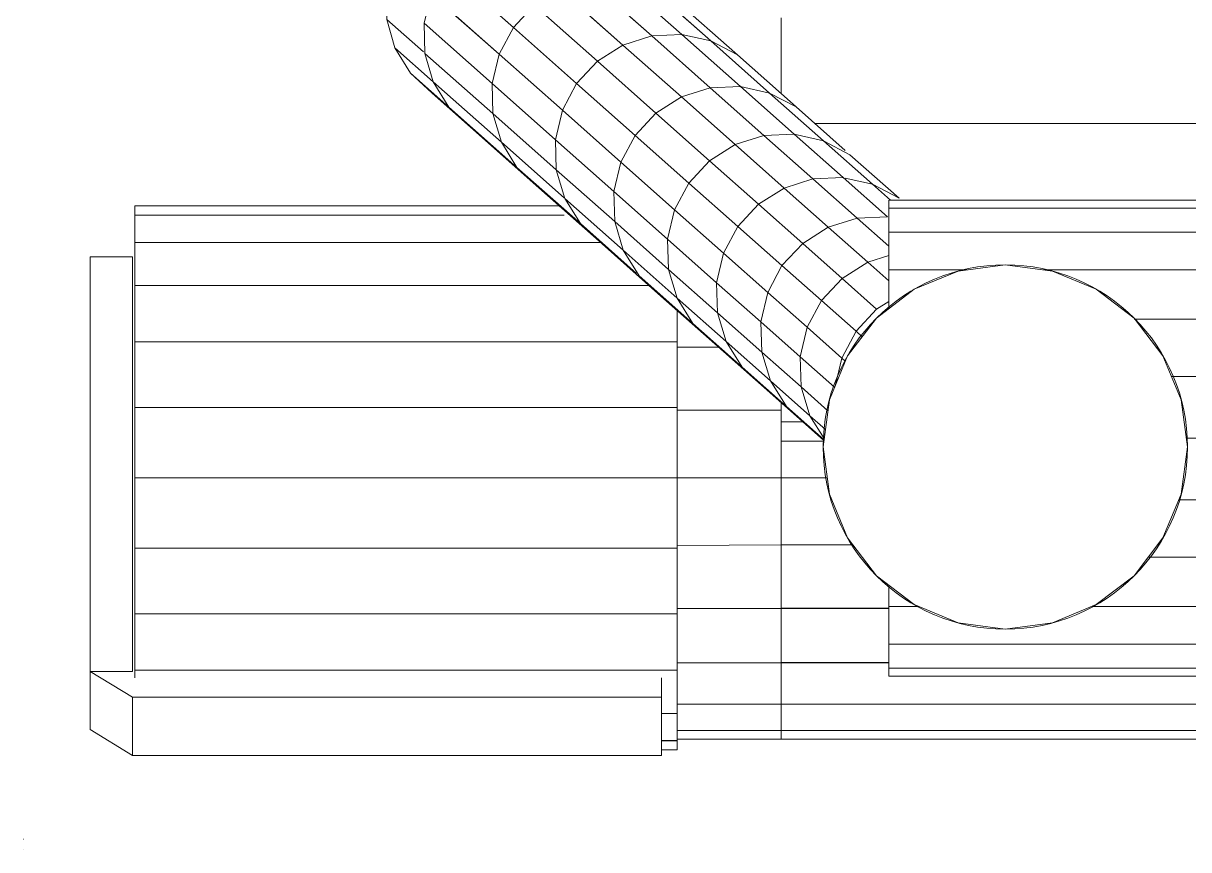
# Model space of a CAD drawing. Header units: millimetres. Extents: x -18512 to 101824, y -95768 to 52898.
# Drawn here: x 64631.3 to 64741.4, y -84676.5 to -84598.4 of the extents above; entities that cross this region are included whole.
import ezdxf

# ---------------------------------------------------------------- set-up
doc = ezdxf.new("R2010")
doc.units = ezdxf.units.MM
doc.header["$LTSCALE"] = 25
doc.layers.get('0').update_dxf_attribs({"color": 254, "lineweight": 0})
doc.layers.add('xref-first floor frm cunsult$0$G-IMPT', color=8, linetype='Continuous', lineweight=9)

# ---------------------------------------------------------------- blocks, each defined once
blk = doc.blocks.new('xref-first floor frm cunsult$0$rainshower - rain shower_dwg_Group_7-6994170-FIRST FLOOR PLAN')
at = {"layer": 'xref-first floor frm cunsult$0$G-IMPT'}
for p, q in [((0.01, 114.14), (0, 114.14)), ((0.04, 113.13), (0, 113.13)), ((10.29, 105.22), (6.29, 102.79)), ((10.29, 105.22), (60.29, 105.22)), ((10.29, 105.22), (10.29, 99.72)), ((60.29, 99.72), (60.29, 105.22)), ((60.29, 104.71), (61.79, 104.71)), ((61.79, 104.71), (60.29, 104.71)), ((61.79, 104.71), (61.79, 103.85)), ((60.29, 103.83), (61.79, 103.83)), ((61.79, 103.85), (61.79, 103.83)), ((61.79, 103.85), (61.79, 103.83)), ((61.79, 103.85), (61.79, 103.83)), ((61.79, 101.26), (61.79, 103.83)), ((61.79, 103.7), (71.6, 103.7)), ((71.6, 102.86), (71.6, 103.7)), ((145.8, 103.7), (71.6, 103.7)), ((71.6, 102.86), (71.6, 103.7)), ((6.29, 97.29), (6.29, 102.79)), ((71.6, 102.86), (61.79, 102.86)), ((71.6, 100.39), (71.6, 102.86)), ((71.6, 100.39), (71.6, 102.86)), ((145.8, 102.86), (71.6, 102.86)), ((61.79, 101.26), (60.29, 101.26)), ((61.79, 101.26), (60.29, 101.26)), ((61.79, 101.26), (61.79, 97.18)), ((61.79, 97.18), (61.79, 101.26)), ((71.6, 100.39), (61.79, 100.39)), ((71.6, 100.39), (71.6, 96.47)), ((71.6, 100.39), (145.81, 100.39)), ((71.6, 100.39), (71.6, 96.47)), ((71.6, 100.39), (71.6, 96.47)), ((6.29, 97.29), (10.29, 99.72)), ((10.29, 99.72), (60.29, 99.72)), ((60.29, 99.72), (60.29, 97.89)), ((6.29, 97.29), (6.29, 58.08)), ((6.29, 97.29), (10.29, 97.29)), ((6.29, 58.08), (6.29, 97.29)), ((10.29, 58.08), (10.29, 97.29)), ((10.29, 58.08), (10.29, 97.29)), ((10.54, 97.18), (10.54, 97.89)), ((10.54, 97.18), (10.54, 97.89)), ((10.54, 97.18), (10.54, 91.85)), ((10.54, 97.18), (61.79, 97.18)), ((10.54, 91.85), (10.54, 97.18)), ((61.79, 97.18), (10.54, 97.18)), ((61.79, 97.18), (61.79, 91.85)), ((61.79, 91.85), (61.79, 97.18)), ((61.79, 96.47), (71.6, 96.47)), ((71.6, 96.47), (61.79, 96.47)), ((71.6, 96.47), (71.6, 91.35)), ((71.6, 96.47), (71.6, 91.35)), ((71.6, 96.47), (81.77, 96.46)), ((71.6, 96.43), (81.77, 96.43)), ((10.54, 85.65), (10.54, 91.85)), ((10.54, 91.85), (61.79, 91.85)), ((10.54, 85.65), (10.54, 91.85)), ((61.79, 91.85), (10.54, 91.85)), ((61.79, 85.65), (61.79, 91.85)), ((61.79, 85.65), (61.79, 91.85)), ((61.79, 91.35), (71.6, 91.35)), ((61.79, 91.35), (71.6, 91.35)), ((71.6, 85.31), (71.6, 91.35)), ((71.6, 85.31), (71.6, 91.35)), ((71.6, 91.35), (81.77, 91.35)), ((71.6, 91.3), (81.77, 91.3)), ((10.54, 85.65), (10.54, 79)), ((10.54, 85.65), (61.79, 85.65)), ((10.54, 79), (10.54, 85.65)), ((61.79, 85.65), (10.54, 85.65)), ((61.79, 79), (61.79, 85.65)), ((61.79, 79), (61.79, 85.65)), ((61.79, 85.39), (71.6, 85.31)), ((71.6, 79), (71.6, 85.31)), ((71.6, 79), (71.6, 85.31)), ((78.37, 85.31), (71.6, 85.31)), ((10.54, 72.34), (10.54, 79)), ((61.79, 79), (10.54, 79)), ((10.54, 72.34), (10.54, 79)), ((61.79, 79), (10.54, 79)), ((61.79, 72.34), (61.79, 79)), ((61.79, 79), (71.6, 79)), ((61.79, 72.34), (61.79, 79)), ((61.79, 79), (71.6, 79)), ((71.6, 79), (71.6, 75.53)), ((71.6, 79), (75.96, 79)), ((71.6, 75.53), (71.6, 73.7)), ((71.6, 75.53), (75.64, 75.53)), ((71.6, 73.7), (71.6, 71.87)), ((73.66, 73.7), (71.6, 73.7)), ((71.6, 73.7), (71.6, 71.87)), ((10.54, 72.34), (10.54, 66.14)), ((10.54, 72.34), (61.79, 72.34)), ((61.79, 72.34), (10.54, 72.34)), ((71.6, 72.6), (61.79, 72.6)), ((71.6, 72.6), (61.79, 72.6)), ((61.79, 66.14), (61.79, 72.34)), ((10.54, 66.14), (10.54, 60.82)), ((61.79, 66.14), (10.54, 66.14)), ((61.79, 66.14), (10.54, 66.14)), ((65.77, 66.64), (61.79, 66.64)), ((61.79, 66.64), (65.77, 66.64)), ((61.79, 66.14), (61.79, 63.16)), ((10.54, 60.82), (10.54, 56.73)), ((59.14, 60.82), (10.54, 60.82)), ((10.54, 56.73), (10.54, 60.82)), ((59.14, 60.82), (10.54, 60.82)), ((10.29, 58.08), (6.29, 58.08)), ((6.29, 58.08), (10.29, 58.08)), ((10.54, 56.73), (10.54, 54.16)), ((10.54, 56.73), (54.53, 56.73)), ((54.53, 56.73), (10.54, 56.73)), ((10.54, 54.16), (10.54, 53.28)), ((10.54, 54.16), (51.09, 54.16)), ((51.09, 54.16), (10.54, 54.16)), ((10.54, 53.28), (50.65, 53.28)), ((50.65, 53.28), (10.54, 53.28)), ((141.96, 45.5), (74.8, 45.5)), ((74.8, 45.5), (141.96, 45.5)), ((71.6, 35.5), (71.6, 42.66)), ((71.6, 42.66), (71.6, 35.5))]:
    blk.add_line(p, q, dxfattribs=at)
at = {"layer": 'xref-first floor frm cunsult$0$G-IMPT', "flags": 128}
for points in [[(10.29, 99.72), (6.29, 97.29), (6.29, 102.79), (10.29, 105.22), (10.29, 99.72)], [(60.29, 99.72), (60.29, 105.22), (10.29, 105.22)], [(61.79, 101.26), (61.79, 103.83), (61.79, 103.85), (61.79, 104.71)], [(60.29, 103.85), (61.79, 103.85), (60.29, 103.85)], [(61.79, 102.86), (71.6, 102.86), (71.6, 103.7)], [(61.79, 103.7), (71.6, 103.7), (145.8, 103.7)], [(145.8, 102.86), (71.6, 102.86), (71.6, 100.39)], [(145.81, 100.38), (71.6, 100.38), (61.79, 100.38)], [(60.29, 97.89), (60.29, 99.72), (10.29, 99.72)], [(71.6, 91.35), (71.6, 96.47), (71.6, 91.35)], [(61.79, 85.39), (71.6, 85.31), (71.6, 91.35), (71.6, 85.31), (71.6, 79), (75.96, 79)], [(71.6, 83.09), (71.6, 79), (71.6, 78.89), (71.6, 75.53)], [(75.64, 75.53), (71.6, 75.53), (71.6, 73.7), (73.66, 73.7)], [(10.54, 60.82), (10.54, 66.14), (10.54, 72.34)], [(61.79, 63.16), (61.79, 66.14), (61.79, 72.34)], [(10.54, 53.28), (10.54, 54.16), (10.54, 56.73)]]:
    blk.add_lwpolyline(points, dxfattribs=at)
blk = doc.blocks.new('xref-first floor frm cunsult$0$rainshower - rain shower_dwg_Group_5-6994173-FIRST FLOOR PLAN')
at = {"layer": 'xref-first floor frm cunsult$0$G-IMPT'}
for p, q in [((115, 47.51), (95, 47.51)), ((95, 46.7), (95, 47.51)), ((95, 47.51), (115, 47.51)), ((115, 46.7), (115, 47.51)), ((95, 46.7), (95, 44.33)), ((115, 46.7), (95, 46.7)), ((95, 46.7), (115, 46.7)), ((115, 44.33), (115, 46.7)), ((60.19, 46.25), (0, 46.25)), ((0, 45.49), (0, 46.25)), ((0, 46.25), (60.19, 46.25)), ((0, 43.24), (0, 45.49)), ((60.19, 45.49), (0, 45.49)), ((0, 45.49), (60.19, 45.49)), ((95, 46.25), (90.06, 46.25)), ((90.06, 46.25), (95, 46.25)), ((95, 45.49), (90.06, 45.49)), ((90.06, 45.49), (95, 45.49)), ((95, 44.33), (95, 40.55)), ((115, 44.33), (95, 44.33)), ((95, 44.33), (115, 44.33)), ((115, 40.55), (115, 44.33)), ((0, 43.24), (0, 39.66)), ((60.19, 43.24), (0, 43.24)), ((0, 43.24), (60.19, 43.24)), ((95, 43.24), (90.06, 43.24)), ((90.06, 43.24), (95, 43.24)), ((0, 37.64), (0, 39.66)), ((0, 39.66), (2.82, 39.66)), ((0, 39.66), (2.82, 39.66)), ((60.19, 39.66), (19.22, 39.66)), ((60.19, 39.66), (19.22, 39.66)), ((95, 39.66), (90.06, 39.66)), ((95, 39.66), (90.06, 39.66)), ((95, 40.55), (95, 35.63)), ((115, 40.55), (95, 40.55)), ((95, 40.55), (115, 40.55)), ((103.84, 39.51), (104.71, 39.75)), ((104.71, 39.75), (105.61, 39.77)), ((105.61, 39.77), (106.48, 39.57)), ((115, 35.63), (115, 40.55)), ((102.45, 38.47), (103.07, 39.08)), ((103.07, 39.08), (103.84, 39.51)), ((106.48, 39.57), (107.28, 39.17)), ((107.28, 39.17), (107.93, 38.6)), ((107.93, 38.6), (108.4, 37.89)), ((102.02, 37.74), (101.81, 36.93)), ((102.02, 37.74), (102.45, 38.47)), ((102.02, 37.74), (102.02, 33.91)), ((102.02, 37.74), (102.02, 33.91)), ((108.4, 37.89), (108.66, 37.09)), ((108.4, 35.33), (108.4, 37.89)), ((108.4, 37.89), (108.4, 35.33)), ((101.81, 36.93), (101.81, 33.1)), ((101.83, 36.1), (101.81, 36.93)), ((101.81, 36.93), (101.81, 33.1)), ((108.66, 37.09), (108.68, 36.26)), ((108.66, 33.26), (108.66, 37.09)), ((108.66, 37.09), (108.66, 33.26)), ((95, 35.63), (95, 29.9)), ((102.02, 35.63), (95, 35.63)), ((95, 35.63), (102.02, 35.63)), ((101.83, 36.1), (102.09, 35.3)), ((101.83, 36.1), (101.83, 32.27)), ((101.83, 36.1), (101.83, 32.27)), ((102.56, 34.59), (102.09, 35.3)), ((102.09, 35.3), (102.09, 31.47)), ((102.09, 35.3), (102.09, 31.47)), ((108.04, 34.72), (108.47, 35.45)), ((115, 35.63), (108.4, 35.63)), ((108.4, 35.63), (115, 35.63)), ((108.47, 35.45), (108.68, 36.26)), ((108.47, 31.62), (108.47, 35.45)), ((108.47, 35.45), (108.47, 31.62)), ((108.68, 32.43), (108.68, 36.26)), ((108.68, 36.26), (108.68, 32.43)), ((115, 29.9), (115, 35.63)), ((60.19, 35), (24.54, 35)), ((24.54, 35), (60.19, 35)), ((95, 35), (90.06, 35)), ((90.06, 35), (95, 35)), ((103.21, 34.01), (102.56, 34.59)), ((102.56, 30.76), (102.56, 34.59)), ((102.56, 34.59), (102.56, 30.76)), ((107.41, 34.11), (108.04, 34.72)), ((108.04, 30.89), (108.04, 34.72)), ((108.04, 34.72), (108.04, 30.89)), ((102.02, 33.91), (101.81, 33.1)), ((102.02, 33.91), (101.81, 33.1)), ((101.81, 33.1), (101.83, 32.27)), ((101.81, 33.1), (101.83, 32.27)), ((103.21, 34.01), (103.21, 30.19)), ((103.21, 34.01), (104, 33.62)), ((103.21, 34.01), (103.21, 30.19)), ((104, 33.62), (104.88, 33.42)), ((104, 33.62), (104, 29.79)), ((104, 33.62), (104, 29.79)), ((104.88, 33.42), (105.78, 33.44)), ((104.88, 33.42), (104.88, 29.59)), ((104.88, 33.42), (104.88, 29.59)), ((105.78, 33.44), (106.64, 33.68)), ((105.78, 33.44), (105.78, 29.61)), ((105.78, 33.44), (105.78, 29.61)), ((106.64, 33.68), (107.41, 34.11)), ((106.74, 29.9), (106.64, 33.68)), ((107.41, 30.28), (107.41, 34.11)), ((107.41, 34.11), (107.41, 30.28)), ((108.47, 33.85), (108.66, 33.26)), ((108.47, 33.85), (108.66, 33.26)), ((108.68, 32.43), (108.66, 33.26)), ((108.68, 32.43), (108.66, 33.26)), ((101.83, 32.27), (102.04, 31.62)), ((101.83, 32.27), (102.04, 31.62)), ((108.47, 31.62), (108.68, 32.43)), ((108.47, 31.62), (108.68, 32.43)), ((102.56, 30.76), (102.09, 31.47)), ((102.56, 30.76), (102.09, 31.47)), ((107.41, 30.28), (108.04, 30.89)), ((107.41, 30.28), (108.04, 30.89)), ((108.04, 30.89), (108.47, 31.62)), ((108.04, 30.89), (108.47, 31.62)), ((95, 23.75), (95, 29.9)), ((95, 29.9), (103.77, 29.9)), ((95, 29.9), (103.77, 29.9)), ((102.56, 30.76), (103.21, 30.19)), ((102.56, 30.76), (103.21, 30.19)), ((103.21, 30.19), (103.77, 29.9)), ((103.21, 30.19), (103.77, 29.9)), ((103.77, 29.9), (104, 29.79)), ((104, 29.79), (104.88, 29.59)), ((106.74, 29.9), (105.78, 29.61)), ((107.41, 30.28), (106.74, 29.9)), ((107.41, 30.28), (106.74, 29.9)), ((115, 29.9), (106.74, 29.9)), ((115, 23.75), (115, 29.9)), ((27.43, 29.58), (60.19, 29.58)), ((60.19, 29.58), (27.43, 29.58)), ((95, 29.58), (90.06, 29.58)), ((90.06, 29.58), (95, 29.58)), ((104.88, 29.59), (105.78, 29.61)), ((28.13, 23.75), (60.19, 23.75)), ((28.13, 23.75), (60.19, 23.75)), ((95, 23.75), (90.06, 23.75)), ((90.06, 23.75), (95, 23.75)), ((95, 17.61), (95, 23.75)), ((115, 23.75), (95, 23.75)), ((95, 23.75), (115, 23.75)), ((115, 17.61), (115, 23.75)), ((26.74, 17.93), (60.19, 17.98)), ((60.19, 17.93), (26.74, 17.93)), ((95, 17.93), (90.06, 17.93)), ((90.06, 17.93), (95, 17.93)), ((95, 17.61), (95, 11.88)), ((115, 17.61), (95, 17.61)), ((95, 17.61), (115, 17.61)), ((115, 11.88), (115, 17.61)), ((23.2, 12.5), (60.19, 12.5)), ((23.2, 12.5), (60.19, 12.5)), ((90.06, 12.5), (95, 12.5)), ((90.06, 12.5), (95, 12.5)), ((0, 7.84), (0, 11.53)), ((95, 11.88), (95, 6.96)), ((115, 11.88), (95, 11.88)), ((95, 11.88), (115, 11.88)), ((115, 6.96), (115, 11.88)), ((0, 4.27), (0, 7.84)), ((7.42, 7.84), (0, 7.84)), ((0, 7.84), (7.42, 7.84)), ((60.19, 7.84), (14.62, 7.84)), ((14.62, 7.84), (60.19, 7.84)), ((95, 7.84), (90.06, 7.84)), ((90.06, 7.84), (95, 7.84)), ((95, 3.18), (95, 6.96)), ((115, 6.96), (95, 6.96)), ((95, 6.96), (115, 6.96)), ((115, 3.18), (115, 6.96)), ((0, 4.27), (0, 2.02)), ((60.19, 4.27), (0, 4.27)), ((0, 4.27), (60.19, 4.27)), ((95, 4.27), (90.06, 4.27)), ((90.06, 4.27), (95, 4.27)), ((95, 0.81), (95, 3.18)), ((115, 3.18), (95, 3.18)), ((95, 3.18), (115, 3.18)), ((115, 0.81), (115, 3.18)), ((0, 1.25), (0, 2.02)), ((60.19, 2.02), (0, 2.02)), ((0, 2.02), (60.19, 2.02)), ((60.19, 1.25), (0, 1.25)), ((0, 1.25), (60.19, 1.25)), ((95, 2.02), (90.06, 2.02)), ((90.06, 2.02), (95, 2.02)), ((95, 1.25), (90.06, 1.25)), ((90.06, 1.25), (95, 1.25)), ((95, 0), (95, 0.81)), ((115, 0.81), (95, 0.81)), ((95, 0.81), (115, 0.81)), ((115, 0), (95, 0)), ((95, 0), (115, 0)), ((115, 0.81), (115, 0))]:
    blk.add_line(p, q, dxfattribs=at)
at = {"layer": 'xref-first floor frm cunsult$0$G-IMPT', "flags": 128}
for points in [[(102.02, 33.91), (101.81, 33.1), (101.83, 32.27), (102.04, 31.62)], [(104, 29.79), (104.88, 29.59), (105.78, 29.61), (106.64, 29.85), (106.74, 29.9), (107.41, 30.28), (108.04, 30.89), (108.47, 31.62), (108.68, 32.43), (108.66, 33.26), (108.47, 33.85)], [(106.64, 33.68), (106.74, 29.9), (115, 29.9)], [(102.09, 31.47), (102.56, 30.76), (103.21, 30.19), (103.77, 29.9), (104, 29.79)]]:
    blk.add_lwpolyline(points, dxfattribs=at)
at = {"layer": 'xref-first floor frm cunsult$0$G-IMPT'}
for start_param, end_param in [(5.247662, 9.424778), (3.141593, 5.224649)]:
    blk.add_ellipse((105.24, 36.59), major_axis=(3.45, 0), ratio=0.92388, start_param=start_param, end_param=end_param, dxfattribs=at)
blk = doc.blocks.new('xref-first floor frm cunsult$0$rainshower - rain shower_dwg_Group_3-6994174-FIRST FLOOR PLAN')
at = {"layer": 'xref-first floor frm cunsult$0$G-IMPT'}
for p, q in [((12.76, 33.84), (17.22, 34.43)), ((17.22, 34.43), (21.67, 33.84)), ((12.76, 33.84), (8.61, 32.12)), ((25.82, 32.12), (21.67, 33.84)), ((5.04, 29.39), (8.61, 32.12)), ((25.82, 32.12), (29.39, 29.39)), ((2.31, 25.82), (5.04, 29.39)), ((32.12, 25.82), (29.39, 29.39)), ((0.59, 21.67), (2.31, 25.82)), ((33.84, 21.67), (32.12, 25.82)), ((0.59, 21.67), (0, 17.22)), ((33.84, 21.67), (34.43, 17.22)), ((0.59, 12.76), (0, 17.22)), ((33.84, 12.76), (34.43, 17.22)), ((0.59, 12.76), (2.31, 8.61)), ((32.12, 8.61), (33.84, 12.76)), ((2.31, 8.61), (5.04, 5.04)), ((32.12, 8.61), (29.39, 5.04)), ((5.04, 5.04), (8.61, 2.31)), ((25.82, 2.31), (29.39, 5.04)), ((8.61, 2.31), (12.76, 0.59)), ((25.82, 2.31), (21.67, 0.59)), ((12.76, 0.59), (17.22, 0)), ((21.67, 0.59), (17.22, 0))]:
    blk.add_line(p, q, dxfattribs=at)
blk.add_circle((17.22, 17.22), 17.22, dxfattribs=at)
blk = doc.blocks.new('xref-first floor frm cunsult$0$rainshower - rain shower_dwg_Group_8-6994175-FIRST FLOOR PLAN')
at = {"layer": 'xref-first floor frm cunsult$0$G-IMPT'}
for p, q in [((72.1, 78.37), (75.66, 81.53)), ((74.19, 80.31), (75.65, 81.61)), ((74.33, 79.27), (75.68, 81.42)), ((75.68, 81.42), (74.33, 79.27)), ((74.33, 79.27), (75.79, 80.56)), ((74.19, 80.31), (69.99, 76.59)), ((72.1, 78.37), (74.19, 80.31)), ((72.1, 78.37), (67.91, 74.66)), ((74.33, 79.27), (70.6, 75.96)), ((72.1, 78.37), (70.6, 75.96)), ((74.33, 79.27), (73.5, 76.54)), ((74.33, 79.27), (73.5, 76.54)), ((76.02, 78.78), (73.5, 76.54)), ((65.34, 72.47), (69.99, 76.59)), ((67.91, 74.66), (69.99, 76.59)), ((73.5, 76.54), (69.77, 73.24)), ((69.77, 73.24), (73.5, 76.54)), ((76.65, 76.56), (73.41, 73.69)), ((73.41, 73.69), (73.5, 76.54)), ((76.74, 76.35), (77.33, 73.8)), ((76.74, 76.35), (77.33, 73.8)), ((70.6, 75.96), (66.41, 72.25)), ((70.6, 75.96), (69.77, 73.24)), ((63.27, 70.54), (67.91, 74.66)), ((67.91, 74.66), (66.41, 72.25)), ((74.06, 70.9), (77.33, 73.8)), ((77.33, 73.8), (77.67, 74.1)), ((77.33, 73.8), (77.67, 74.1)), ((78.68, 71.27), (77.33, 73.8)), ((69.77, 73.24), (65.59, 69.53)), ((73.41, 73.69), (69.68, 70.38)), ((73.41, 73.69), (69.68, 70.38)), ((69.68, 70.38), (69.77, 73.24)), ((74.06, 70.9), (73.41, 73.69)), ((65.34, 72.47), (60.25, 67.94)), ((61.78, 68.14), (66.41, 72.25)), ((65.34, 72.47), (63.27, 70.54)), ((65.34, 72.47), (63.27, 70.54)), ((65.59, 69.53), (66.41, 72.25)), ((78.68, 71.27), (79.27, 71.79)), ((79.27, 71.79), (78.68, 71.27)), ((58.18, 66.02), (63.27, 70.54)), ((63.27, 70.54), (61.78, 68.14)), ((70.34, 67.6), (74.06, 70.9)), ((75.41, 68.37), (74.06, 70.9)), ((75.41, 68.37), (74.06, 70.9)), ((75.41, 68.37), (78.68, 71.27)), ((80.63, 69.17), (78.68, 71.27)), ((60.96, 65.42), (65.59, 69.53)), ((65.51, 66.68), (69.68, 70.38)), ((65.51, 66.68), (65.59, 69.53)), ((65.51, 66.68), (65.59, 69.53)), ((70.34, 67.6), (69.68, 70.38)), ((71.68, 65.06), (75.41, 68.37)), ((77.36, 66.27), (75.41, 68.37)), ((77.36, 66.27), (80.63, 69.17)), ((80.63, 69.17), (81.77, 68.45)), ((80.63, 69.17), (81.77, 68.45)), ((60.25, 67.94), (54.7, 63.02)), ((56.69, 63.62), (61.78, 68.14)), ((58.18, 66.02), (60.25, 67.94)), ((60.96, 65.42), (61.78, 68.14)), ((66.16, 63.89), (70.34, 67.6)), ((70.34, 67.6), (66.16, 63.89)), ((71.68, 65.06), (70.34, 67.6)), ((71.68, 65.06), (70.34, 67.6)), ((60.88, 62.57), (65.51, 66.68)), ((66.16, 63.89), (65.51, 66.68)), ((73.64, 62.96), (77.36, 66.27)), ((79.79, 64.74), (77.36, 66.27)), ((79.79, 64.74), (81.77, 66.49)), ((57.93, 65.8), (52.64, 61.1)), ((55.88, 60.91), (60.96, 65.42)), ((55.88, 60.91), (60.96, 65.42)), ((58.18, 66.02), (56.69, 63.62)), ((56.69, 63.62), (58.18, 66.02)), ((60.88, 62.57), (60.96, 65.42)), ((60.96, 65.42), (60.88, 62.57)), ((71.68, 65.06), (67.51, 61.36)), ((73.64, 62.96), (71.68, 65.06)), ((66.16, 63.89), (61.53, 59.79)), ((66.16, 63.89), (67.51, 61.36)), ((66.16, 63.89), (67.51, 61.36)), ((79.79, 64.74), (76.06, 61.43)), ((79.79, 64.74), (81.77, 64.12)), ((81.77, 64.12), (79.79, 64.74)), ((54.7, 63.02), (48.7, 57.7)), ((48.7, 57.7), (54.7, 63.02)), ((51.15, 58.71), (56.69, 63.62)), ((52.64, 61.1), (54.7, 63.02)), ((55.88, 60.91), (56.69, 63.62)), ((73.64, 62.96), (69.46, 59.26)), ((73.64, 62.96), (76.06, 61.43)), ((78.79, 60.58), (81.77, 63.22)), ((78.79, 60.58), (81.77, 63.22)), ((55.8, 58.06), (60.88, 62.57)), ((60.88, 62.57), (61.53, 59.79)), ((52.64, 61.1), (46.64, 55.79)), ((55.88, 60.91), (50.34, 56)), ((51.15, 58.71), (52.64, 61.1)), ((55.88, 60.91), (55.8, 58.06)), ((67.51, 61.36), (62.88, 57.26)), ((67.51, 61.36), (69.46, 59.26)), ((76.06, 61.43), (71.88, 57.73)), ((71.88, 57.73), (76.06, 61.43)), ((78.79, 60.58), (74.61, 56.87)), ((76.06, 61.43), (78.79, 60.58)), ((76.06, 61.43), (78.79, 60.58)), ((78.79, 60.58), (81.64, 60.46)), ((81.64, 60.46), (78.79, 60.58)), ((56.46, 55.28), (61.53, 59.79)), ((61.53, 59.79), (62.88, 57.26)), ((81.64, 60.46), (77.46, 56.75)), ((51.09, 58.66), (45.17, 53.4)), ((51.09, 58.66), (45.17, 53.4)), ((51.15, 58.71), (50.34, 56)), ((69.46, 59.26), (64.83, 55.16)), ((71.88, 57.73), (69.46, 59.26)), ((82.75, 58.69), (78.11, 54.58)), ((80.24, 57.37), (81.93, 58.87)), ((82.75, 58.69), (80.24, 57.37)), ((42.25, 51.98), (48.7, 57.7)), ((46.64, 55.79), (48.7, 57.7)), ((50.27, 53.16), (55.8, 58.06)), ((56.46, 55.28), (55.8, 58.06)), ((55.8, 58.06), (56.46, 55.28)), ((71.88, 57.73), (67.26, 53.62)), ((71.88, 57.73), (74.61, 56.87)), ((75.6, 53.26), (80.24, 57.37)), ((77.67, 56.8), (80.24, 57.37)), ((57.81, 52.76), (62.88, 57.26)), ((62.88, 57.26), (64.83, 55.16)), ((74.61, 56.87), (69.98, 52.77)), ((72.83, 52.64), (77.46, 56.75)), ((72.83, 52.64), (77.46, 56.75)), ((74.61, 56.87), (77.46, 56.75)), ((40.21, 50.08), (46.64, 55.79)), ((50.34, 56), (44.36, 50.7)), ((45.17, 53.4), (46.64, 55.79)), ((50.27, 53.16), (50.34, 56)), ((50.93, 50.38), (56.46, 55.28)), ((57.81, 52.76), (56.46, 55.28)), ((59.76, 50.65), (64.83, 55.16)), ((67.26, 53.62), (64.83, 55.16)), ((73.01, 50.06), (77.67, 54.19)), ((78.11, 54.58), (75.6, 53.26)), ((38.73, 47.69), (45.17, 53.4)), ((44.29, 47.86), (50.27, 53.16)), ((44.36, 50.7), (45.17, 53.4)), ((50.93, 50.38), (50.27, 53.16)), ((50.27, 53.16), (50.93, 50.38)), ((62.18, 49.12), (67.26, 53.62)), ((69.98, 52.77), (67.26, 53.62)), ((70.51, 48.75), (75.6, 53.26)), ((75.6, 53.26), (72.83, 52.64)), ((42.25, 51.98), (38.63, 48.77)), ((42.25, 51.98), (40.21, 50.08)), ((40.21, 50.08), (42.25, 51.98)), ((52.28, 47.86), (57.81, 52.76)), ((59.76, 50.65), (57.81, 52.76)), ((64.9, 48.26), (69.98, 52.77)), ((67.75, 48.13), (72.83, 52.64)), ((72.83, 52.64), (69.98, 52.77)), ((37.94, 45), (44.36, 50.7)), ((44.29, 47.86), (44.36, 50.7)), ((36.58, 46.86), (40.21, 50.08)), ((40.21, 50.08), (38.73, 47.69)), ((38.73, 47.69), (40.21, 50.08)), ((50.93, 50.38), (44.96, 45.08)), ((50.93, 50.38), (52.28, 47.86)), ((54.24, 45.75), (59.76, 50.65)), ((62.18, 49.12), (59.76, 50.65)), ((67.47, 45.14), (73.01, 50.06)), ((67.47, 45.14), (73.01, 50.06)), ((70.51, 48.75), (73.01, 50.06)), ((36.58, 46.86), (38.63, 48.77)), ((62.18, 49.12), (56.65, 44.22)), ((62.18, 49.12), (64.9, 48.26)), ((70.51, 48.75), (64.97, 43.83)), ((70.51, 48.75), (67.75, 48.13)), ((38.73, 47.69), (35.11, 44.48)), ((44.29, 47.86), (37.87, 42.16)), ((37.94, 45), (38.73, 47.69)), ((44.29, 47.86), (44.96, 45.08)), ((52.28, 47.86), (46.31, 42.56)), ((54.24, 45.75), (52.28, 47.86)), ((59.38, 43.36), (64.9, 48.26)), ((62.21, 43.22), (67.75, 48.13)), ((67.75, 48.13), (64.9, 48.26)), ((67.75, 48.13), (64.9, 48.26)), ((36.58, 46.86), (35.11, 44.48)), ((36.58, 46.86), (35.11, 44.48)), ((54.24, 45.75), (48.26, 40.46)), ((54.24, 45.75), (56.65, 44.22)), ((34.33, 41.79), (37.8, 44.87)), ((34.33, 41.79), (35.11, 44.48)), ((37.87, 42.16), (37.94, 45)), ((44.96, 45.08), (38.54, 39.39)), ((44.96, 45.08), (46.31, 42.56)), ((56.65, 44.22), (50.68, 38.92)), ((56.65, 44.22), (59.38, 43.36)), ((67.47, 45.14), (61.47, 39.82)), ((64.97, 43.83), (67.47, 45.14)), ((59.38, 43.36), (53.4, 38.06)), ((62.21, 43.22), (56.23, 37.92)), ((64.97, 43.83), (58.99, 38.52)), ((62.21, 43.22), (59.38, 43.36)), ((62.21, 43.22), (64.97, 43.83)), ((37.87, 42.16), (38.54, 39.39)), ((46.31, 42.56), (39.9, 36.87)), ((46.31, 42.56), (48.26, 40.46))]:
    blk.add_line(p, q, dxfattribs=at)
at = {"layer": 'xref-first floor frm cunsult$0$G-IMPT', "flags": 128}
for points in [[(74.19, 80.31), (69.99, 76.59), (67.91, 74.66), (72.1, 78.37), (74.19, 80.31), (75.65, 81.61)], [(70.6, 75.96), (72.1, 78.37), (75.66, 81.53)], [(75.79, 80.56), (74.33, 79.27), (70.6, 75.96)], [(76.02, 78.78), (73.5, 76.54), (73.41, 73.69)], [(61.78, 68.14), (63.27, 70.54), (58.18, 66.02), (60.25, 67.94), (65.34, 72.47), (69.99, 76.59)], [(78.68, 71.27), (77.33, 73.8), (74.06, 70.9), (73.41, 73.69), (76.65, 76.56)], [(63.27, 70.54), (67.91, 74.66), (66.41, 72.25), (70.6, 75.96), (69.77, 73.24)], [(69.68, 70.38), (69.77, 73.24), (65.59, 69.53), (66.41, 72.25), (61.78, 68.14), (56.69, 63.62), (55.88, 60.91)], [(74.06, 70.9), (70.34, 67.6), (69.68, 70.38), (65.51, 66.68), (60.88, 62.57), (61.53, 59.79), (66.16, 63.89), (65.51, 66.68)], [(80.63, 69.17), (78.68, 71.27), (75.41, 68.37), (77.36, 66.27)], [(65.59, 69.53), (60.96, 65.42), (61.78, 68.14)], [(67.51, 61.36), (71.68, 65.06), (75.41, 68.37)], [(79.79, 64.74), (77.36, 66.27), (80.63, 69.17)], [(45.17, 53.4), (46.64, 55.79), (40.21, 50.08), (36.58, 46.86), (38.63, 48.77), (42.25, 51.98), (48.7, 57.7), (46.64, 55.79), (52.64, 61.1), (54.7, 63.02), (60.25, 67.94)], [(77.36, 66.27), (73.64, 62.96), (76.06, 61.43), (79.79, 64.74), (81.77, 66.49)], [(57.93, 65.8), (52.64, 61.1), (51.15, 58.71)], [(67.26, 53.62), (71.88, 57.73), (69.46, 59.26), (73.64, 62.96), (71.68, 65.06)], [(60.88, 62.57), (55.8, 58.06), (55.88, 60.91), (50.34, 56), (51.15, 58.71), (56.69, 63.62)], [(50.93, 50.38), (56.46, 55.28), (57.81, 52.76), (62.88, 57.26), (67.51, 61.36)], [(67.51, 61.36), (69.46, 59.26), (64.83, 55.16), (67.26, 53.62)], [(78.79, 60.58), (74.61, 56.87), (71.88, 57.73)], [(56.46, 55.28), (61.53, 59.79), (62.88, 57.26)], [(74.61, 56.87), (77.46, 56.75), (81.64, 60.46)], [(62.21, 43.22), (64.97, 43.83), (70.51, 48.75), (75.6, 53.26), (80.24, 57.37), (82.75, 58.69), (78.11, 54.58), (75.6, 53.26), (72.83, 52.64), (67.75, 48.13)], [(77.67, 56.8), (80.24, 57.37), (81.93, 58.87)], [(44.96, 45.08), (44.29, 47.86), (50.27, 53.16), (55.8, 58.06)], [(62.88, 57.26), (64.83, 55.16), (59.76, 50.65), (54.24, 45.75), (56.65, 44.22)], [(62.18, 49.12), (64.9, 48.26), (69.98, 52.77), (74.61, 56.87)], [(44.36, 50.7), (50.34, 56), (50.27, 53.16)], [(77.67, 54.19), (73.01, 50.06), (70.51, 48.75)], [(37.94, 45), (38.73, 47.69), (45.17, 53.4), (44.36, 50.7)], [(56.65, 44.22), (62.18, 49.12), (67.26, 53.62), (69.98, 52.77), (72.83, 52.64)], [(52.28, 47.86), (57.81, 52.76), (59.76, 50.65), (62.18, 49.12)], [(46.31, 42.56), (52.28, 47.86), (50.93, 50.38), (44.96, 45.08)], [(70.51, 48.75), (67.75, 48.13), (62.21, 43.22)], [(34.33, 41.79), (35.11, 44.48), (38.73, 47.69)], [(39.9, 36.87), (46.31, 42.56), (48.26, 40.46), (54.24, 45.75), (52.28, 47.86)], [(64.9, 48.26), (59.38, 43.36), (62.21, 43.22), (56.23, 37.92), (53.4, 38.06)], [(34.28, 38.97), (34.33, 41.79), (37.8, 44.87)], [(39.9, 36.87), (38.54, 39.39), (44.96, 45.08), (46.31, 42.56)], [(64.97, 43.83), (67.47, 45.14), (61.47, 39.82)], [(52.55, 32.82), (58.99, 38.52), (64.97, 43.83)]]:
    blk.add_lwpolyline(points, dxfattribs=at)
for points in [[(37.94, 45), (37.87, 42.16), (44.29, 47.86), (44.36, 50.7)], [(59.38, 43.36), (56.65, 44.22), (50.68, 38.92), (53.4, 38.06)]]:
    blk.add_lwpolyline(points, close=True, dxfattribs=at)
for name, p in [('xref-first floor frm cunsult$0$rainshower - rain shower_dwg_Group_7-6994170-FIRST FLOOR PLAN', (0, 6.14)), ('xref-first floor frm cunsult$0$rainshower - rain shower_dwg_Group_5-6994173-FIRST FLOOR PLAN', (81.77, 57.62)), ('xref-first floor frm cunsult$0$rainshower - rain shower_dwg_Group_3-6994174-FIRST FLOOR PLAN', (75.57, 64.99))]:
    blk.add_blockref(name, p)
blk = doc.blocks.new('xref-first floor frm cunsult$0$rainshower - rain shower_dwg_Group_2-6994176-FIRST FLOOR PLAN')
blk.add_blockref('xref-first floor frm cunsult$0$rainshower - rain shower_dwg_Group_8-6994175-FIRST FLOOR PLAN', (9.72, -6.14))
blk = doc.blocks.new('xref-first floor frm cunsult$0$rainshower - rain shower_dwg_Grohe_Rainshower_210-6994177-FIRST FLOOR PLAN')
at = {"rotation": 180}
blk.add_blockref('xref-first floor frm cunsult$0$rainshower - rain shower_dwg_Group_2-6994176-FIRST FLOOR PLAN', (330.75, -10.15), dxfattribs=at)
blk = doc.blocks.new('xref-first floor frm cunsult$0$rainshower - rain shower_dwg-6994168-FIRST FLOOR PLAN')
blk.add_blockref('xref-first floor frm cunsult$0$rainshower - rain shower_dwg_Grohe_Rainshower_210-6994177-FIRST FLOOR PLAN', (-2603.95, 2352.83))
blk = doc.blocks.new('xref-first floor frm cunsult$0$rainshower - rainshower-7292985-FIRST FLOOR PLAN')
at = {"rotation": 180}
blk.add_blockref('xref-first floor frm cunsult$0$rainshower - rain shower_dwg-6994168-FIRST FLOOR PLAN', (-2451.92, 2398.88), dxfattribs=at)
blk = doc.blocks.new('A$C6F726D13')
at = {"color": 252, "lineweight": 5}
blk.add_blockref('xref-first floor frm cunsult$0$rainshower - rainshower-7292985-FIRST FLOOR PLAN', (-522.88, -4220.73), dxfattribs=at)

msp = doc.modelspace()

# ---------------------------------------------------------------- block references
at = {"color": 252, "xscale": -1, "rotation": 180}
msp.add_blockref('A$C6F726D13', (65323.15, -88726.88), dxfattribs=at)

doc.saveas('drawing.dxf')
